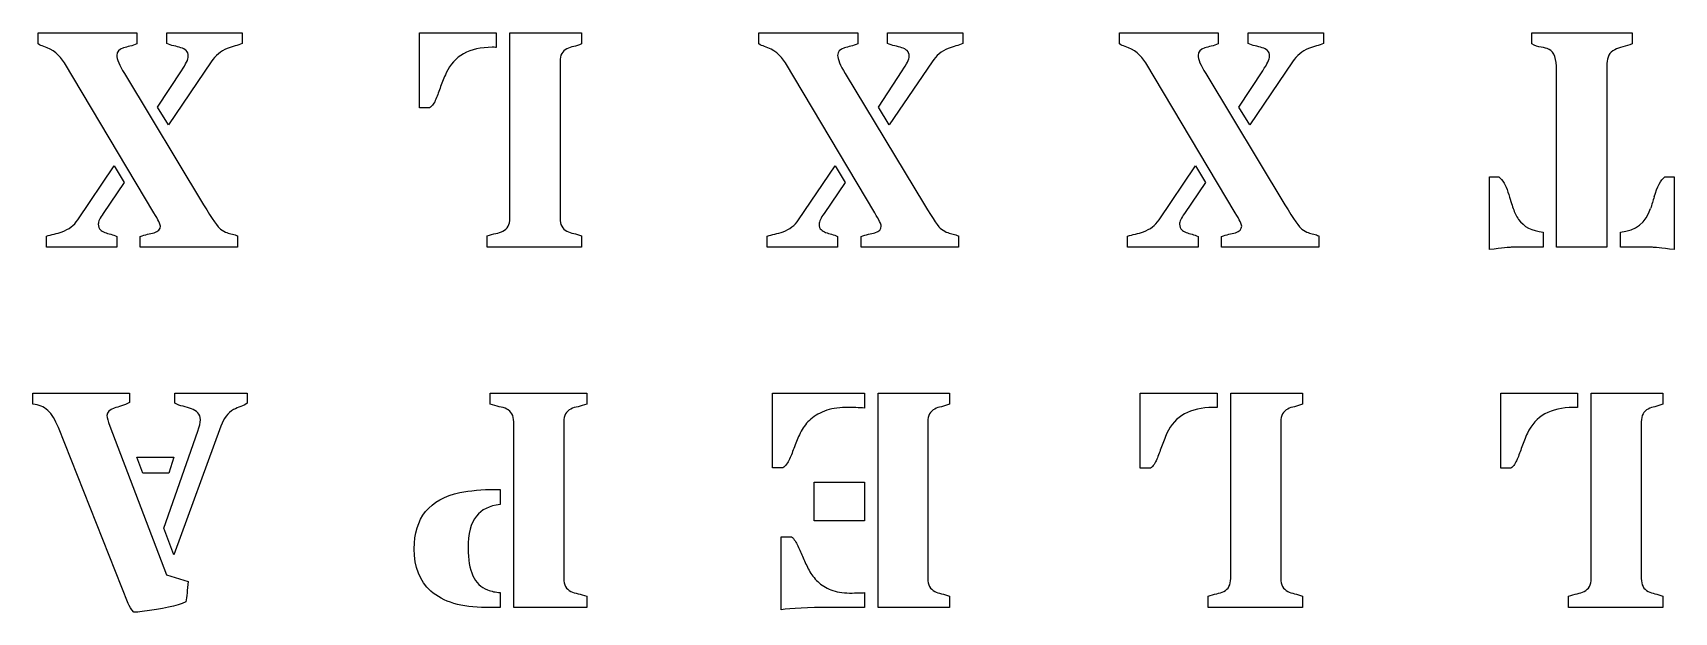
# Model space of a CAD drawing. Header units: millimetres. Extents: x -177 to 23, y -29 to 171.
# Drawn here: x -124.25 to -79.35, y 23.58 to 39.44 of the extents above; entities that cross this region are included whole.
import ezdxf

# ---------------------------------------------------------------- set-up
doc = ezdxf.new("R2010")
doc.units = ezdxf.units.MM
doc.layers.get('0').update_dxf_attribs({"linetype": 'CONTINUOUS'})

msp = doc.modelspace()

# ---------------------------------------------------------------- linework, layer by layer
for p, q in [((-124.111, 39.134), (-124.111, 39.44)), ((-124.111, 39.44), (-121.409, 39.44)), ((-121.409, 39.44), (-121.409, 39.142)), ((-120.591, 39.151), (-120.591, 39.44)), ((-120.591, 39.44), (-118.529, 39.44)), ((-118.529, 39.44), (-118.529, 39.151)), ((-113.679, 37.382), (-113.679, 39.44)), ((-113.679, 39.44), (-111.576, 39.44)), ((-111.576, 39.44), (-111.576, 39.039)), ((-111.204, 34.361), (-111.204, 39.44)), ((-111.204, 39.44), (-109.241, 39.44)), ((-109.241, 39.44), (-109.241, 39.134)), ((-104.391, 39.134), (-104.391, 39.44)), ((-104.391, 39.44), (-101.689, 39.44)), ((-101.689, 39.44), (-101.689, 39.142)), ((-100.871, 39.151), (-100.871, 39.44)), ((-100.871, 39.44), (-98.809, 39.44)), ((-98.809, 39.44), (-98.809, 39.151)), ((-94.531, 39.134), (-94.531, 39.44)), ((-94.531, 39.44), (-91.829, 39.44)), ((-91.829, 39.44), (-91.829, 39.142)), ((-91.011, 39.151), (-91.011, 39.44)), ((-91.011, 39.44), (-88.949, 39.44)), ((-88.949, 39.44), (-88.949, 39.151)), ((-83.246, 39.134), (-83.246, 39.44)), ((-83.246, 39.44), (-80.502, 39.44)), ((-80.502, 39.44), (-80.502, 39.134)), ((-120.942, 34.514), (-123.388, 38.618)), ((-119.376, 38.642), (-120.545, 36.919)), ((-109.832, 38.655), (-109.832, 34.361)), ((-101.222, 34.514), (-103.668, 38.618)), ((-99.656, 38.642), (-100.825, 36.919)), ((-91.362, 34.514), (-93.808, 38.618)), ((-89.796, 38.642), (-90.965, 36.919)), ((-121.748, 38.324), (-119.582, 34.733)), ((-120.843, 37.407), (-120.19, 38.399)), ((-102.028, 38.324), (-99.862, 34.733)), ((-101.123, 37.407), (-100.47, 38.399)), ((-92.168, 38.324), (-90.002, 34.733)), ((-91.263, 37.407), (-90.61, 38.399)), ((-82.568, 33.568), (-82.568, 38.415)), ((-81.192, 38.601), (-81.192, 33.568)), ((-120.545, 36.919), (-120.843, 37.407)), ((-113.398, 37.382), (-113.679, 37.382)), ((-100.825, 36.919), (-101.123, 37.407)), ((-90.965, 36.919), (-91.263, 37.407)), ((-123.025, 34.32), (-122.029, 35.795)), ((-122.029, 35.795), (-121.756, 35.345)), ((-103.305, 34.32), (-102.309, 35.795)), ((-102.309, 35.795), (-102.036, 35.345)), ((-93.445, 34.32), (-92.449, 35.795)), ((-92.449, 35.795), (-92.176, 35.345)), ((-84.407, 33.506), (-84.407, 35.498)), ((-84.407, 35.498), (-84.151, 35.498)), ((-79.609, 35.498), (-79.353, 35.498)), ((-79.353, 35.498), (-79.353, 33.506)), ((-121.756, 35.345), (-122.33, 34.498)), ((-102.036, 35.345), (-102.61, 34.498)), ((-92.176, 35.345), (-92.75, 34.498)), ((-123.884, 33.568), (-123.884, 33.87)), ((-121.958, 33.861), (-121.958, 33.568)), ((-121.314, 33.568), (-121.314, 33.861)), ((-118.653, 33.878), (-118.653, 33.568)), ((-111.824, 33.568), (-111.824, 33.878)), ((-109.241, 33.878), (-109.241, 33.568)), ((-104.164, 33.568), (-104.164, 33.87)), ((-102.238, 33.861), (-102.238, 33.568)), ((-101.594, 33.568), (-101.594, 33.861)), ((-98.933, 33.878), (-98.933, 33.568)), ((-94.304, 33.568), (-94.304, 33.87)), ((-92.378, 33.861), (-92.378, 33.568)), ((-91.734, 33.568), (-91.734, 33.861)), ((-89.073, 33.878), (-89.073, 33.568)), ((-82.936, 33.985), (-82.936, 33.568)), ((-80.824, 33.568), (-80.824, 33.985)), ((-121.958, 33.568), (-123.884, 33.568)), ((-118.653, 33.568), (-121.314, 33.568)), ((-109.241, 33.568), (-111.824, 33.568)), ((-102.238, 33.568), (-104.164, 33.568)), ((-98.933, 33.568), (-101.594, 33.568)), ((-92.378, 33.568), (-94.304, 33.568)), ((-89.073, 33.568), (-91.734, 33.568)), ((-82.936, 33.568), (-83.816, 33.568)), ((-81.192, 33.568), (-82.568, 33.568)), ((-79.944, 33.568), (-80.824, 33.568)), ((-124.254, 29.274), (-124.254, 29.58)), ((-124.254, 29.58), (-121.613, 29.58)), ((-121.613, 29.58), (-121.613, 29.32)), ((-120.365, 29.299), (-120.365, 29.58)), ((-120.365, 29.58), (-118.386, 29.58)), ((-118.386, 29.58), (-118.386, 29.299)), ((-111.745, 29.274), (-111.745, 29.58)), ((-111.745, 29.58), (-109.1, 29.58)), ((-109.1, 29.58), (-109.1, 29.274)), ((-104.021, 27.53), (-104.021, 29.58)), ((-104.021, 29.58), (-101.501, 29.58)), ((-101.501, 29.58), (-101.501, 29.167)), ((-101.133, 23.708), (-101.133, 29.58)), ((-101.133, 29.58), (-99.179, 29.58)), ((-99.179, 29.58), (-99.179, 29.274)), ((-93.959, 27.522), (-93.959, 29.58)), ((-93.959, 29.58), (-91.856, 29.58)), ((-91.856, 29.58), (-91.856, 29.179)), ((-91.484, 24.501), (-91.484, 29.58)), ((-91.484, 29.58), (-89.521, 29.58)), ((-89.521, 29.58), (-89.521, 29.274)), ((-84.099, 27.522), (-84.099, 29.58)), ((-84.099, 29.58), (-81.996, 29.58)), ((-81.996, 29.58), (-81.996, 29.179)), ((-81.624, 24.501), (-81.624, 29.58)), ((-81.624, 29.58), (-79.661, 29.58)), ((-79.661, 29.58), (-79.661, 29.274)), ((-111.1, 23.708), (-111.1, 28.795)), ((-109.729, 28.795), (-109.729, 24.501)), ((-99.769, 28.795), (-99.769, 24.501)), ((-90.112, 28.795), (-90.112, 24.501)), ((-80.252, 28.795), (-80.252, 24.501)), ((-121.642, 23.816), (-123.556, 28.634)), ((-122.146, 28.675), (-120.597, 24.601)), ((-120.667, 25.878), (-119.737, 28.539)), ((-119.109, 28.675), (-120.394, 25.146)), ((-103.74, 27.53), (-104.021, 27.53)), ((-93.678, 27.522), (-93.959, 27.522)), ((-83.818, 27.522), (-84.099, 27.522)), ((-111.605, 26.94), (-111.468, 26.94)), ((-111.468, 26.94), (-111.468, 26.526)), ((-120.394, 25.146), (-120.667, 25.878)), ((-103.786, 23.646), (-103.786, 25.646)), ((-103.786, 25.646), (-103.497, 25.646)), ((-120.597, 24.601), (-120.002, 24.419)), ((-111.468, 24.117), (-111.468, 23.708)), ((-109.1, 24.018), (-109.1, 23.708)), ((-101.501, 24.117), (-101.501, 23.708)), ((-99.179, 24.018), (-99.179, 23.708)), ((-92.104, 23.708), (-92.104, 24.018)), ((-89.521, 24.018), (-89.521, 23.708)), ((-82.244, 23.708), (-82.244, 24.018)), ((-79.661, 24.018), (-79.661, 23.708)), ((-111.468, 23.708), (-111.861, 23.708)), ((-109.1, 23.708), (-111.1, 23.708)), ((-101.501, 23.708), (-102.435, 23.708)), ((-99.179, 23.708), (-101.133, 23.708)), ((-89.521, 23.708), (-92.104, 23.708)), ((-79.661, 23.708), (-82.244, 23.708))]:
    msp.add_line(p, q)
for points in [[(-120.531, 27.382), (-121.246, 27.382), (-121.411, 27.82), (-120.394, 27.82)], [(-101.501, 27.142), (-101.501, 26.084), (-102.877, 26.084), (-102.877, 27.142)]]:
    msp.add_lwpolyline(points, close=True)
msp.add_arc((-57.591, 27.912), 23.392, 162.4843, 163.3103)
for points in [[(-123.954, 39.064), (-124.012, 39.083), (-124.064, 39.107), (-124.111, 39.134)], [(-123.388, 38.618), (-123.515, 38.833), (-123.704, 38.981), (-123.954, 39.064)], [(-104.234, 39.064), (-104.292, 39.083), (-104.344, 39.107), (-104.391, 39.134)], [(-103.668, 38.618), (-103.795, 38.833), (-103.984, 38.981), (-104.234, 39.064)], [(-94.374, 39.064), (-94.432, 39.083), (-94.484, 39.107), (-94.531, 39.134)], [(-93.808, 38.618), (-93.935, 38.833), (-94.124, 38.981), (-94.374, 39.064)], [(-118.938, 39.01), (-119.111, 38.939), (-119.257, 38.816), (-119.376, 38.642)], [(-109.646, 39.002), (-109.77, 38.941), (-109.832, 38.826), (-109.832, 38.655)], [(-99.218, 39.01), (-99.391, 38.939), (-99.537, 38.816), (-99.656, 38.642)], [(-89.358, 39.01), (-89.531, 38.939), (-89.677, 38.816), (-89.796, 38.642)], [(-82.568, 38.415), (-82.568, 38.724), (-82.637, 38.914), (-82.775, 38.985)], [(-80.981, 38.977), (-81.122, 38.9), (-81.192, 38.775), (-81.192, 38.601)], [(-79.899, 34.952), (-79.813, 35.228), (-79.717, 35.41), (-79.609, 35.498)], [(-80.824, 33.985), (-80.397, 34.027), (-80.122, 34.242), (-79.998, 34.63)], [(-123.45, 33.994), (-123.268, 34.06), (-123.126, 34.169), (-123.025, 34.32)], [(-111.394, 34.01), (-111.267, 34.071), (-111.204, 34.188), (-111.204, 34.361)], [(-109.832, 34.361), (-109.832, 34.188), (-109.77, 34.071), (-109.646, 34.01)], [(-103.73, 33.994), (-103.548, 34.06), (-103.406, 34.169), (-103.305, 34.32)], [(-93.87, 33.994), (-93.688, 34.06), (-93.546, 34.169), (-93.445, 34.32)], [(-83.609, 34.333), (-83.469, 34.131), (-83.244, 34.016), (-82.936, 33.985)], [(-83.816, 33.568), (-83.855, 33.568), (-84.051, 33.547), (-84.407, 33.506)], [(-79.353, 33.506), (-79.709, 33.547), (-79.905, 33.568), (-79.944, 33.568)], [(-118.762, 29.125), (-118.916, 29.035), (-119.032, 28.884), (-119.109, 28.675)], [(-111.1, 28.795), (-111.1, 28.966), (-111.164, 29.081), (-111.291, 29.142)], [(-109.539, 29.142), (-109.665, 29.081), (-109.729, 28.966), (-109.729, 28.795)], [(-99.583, 29.142), (-99.707, 29.081), (-99.769, 28.966), (-99.769, 28.795)], [(-89.926, 29.142), (-90.05, 29.081), (-90.112, 28.966), (-90.112, 28.795)], [(-80.066, 29.142), (-80.19, 29.081), (-80.252, 28.966), (-80.252, 28.795)], [(-112.572, 26.853), (-112.293, 26.911), (-111.971, 26.94), (-111.605, 26.94)], [(-111.468, 26.526), (-111.763, 26.493), (-111.981, 26.389), (-112.121, 26.212)], [(-109.729, 24.501), (-109.729, 24.328), (-109.665, 24.211), (-109.539, 24.15)], [(-99.769, 24.501), (-99.769, 24.328), (-99.707, 24.211), (-99.583, 24.15)], [(-91.674, 24.15), (-91.547, 24.211), (-91.484, 24.328), (-91.484, 24.501)], [(-90.112, 24.501), (-90.112, 24.328), (-90.05, 24.211), (-89.926, 24.15)], [(-81.814, 24.15), (-81.687, 24.211), (-81.624, 24.328), (-81.624, 24.501)], [(-80.252, 24.501), (-80.252, 24.328), (-80.19, 24.211), (-80.066, 24.15)], [(-121.494, 23.58), (-121.562, 23.663), (-121.612, 23.741), (-121.642, 23.816)], [(-120.068, 23.861), (-120.308, 23.754), (-120.706, 23.665), (-121.262, 23.597)], [(-111.861, 23.708), (-112.527, 23.708), (-113.029, 23.858), (-113.365, 24.159)], [(-111.815, 24.192), (-111.708, 24.15), (-111.592, 24.125), (-111.468, 24.117)], [(-121.262, 23.597), (-121.35, 23.586), (-121.427, 23.58), (-121.494, 23.58)], [(-102.435, 23.708), (-103.055, 23.708), (-103.505, 23.687), (-103.786, 23.646)]]:
    msp.add_open_spline(points, degree=3)
for points, knots in [([(-121.409, 39.142), (-121.469, 39.112), (-121.532, 39.089), (-121.597, 39.074), (-121.662, 39.059), (-121.72, 39.043), (-121.772, 39.027)], [0, 0, 0, 0, 1, 1, 1, 2, 2, 2, 2]), ([(-120.19, 38.399), (-120.063, 38.589), (-120, 38.72), (-120, 38.793), (-120, 38.866), (-120.019, 38.919), (-120.058, 38.952), (-120.096, 38.985), (-120.145, 39.012), (-120.204, 39.031), (-120.264, 39.05), (-120.328, 39.067), (-120.396, 39.083), (-120.465, 39.098), (-120.53, 39.12), (-120.591, 39.151)], [0, 0, 0, 0, 1, 1, 1, 2, 2, 2, 3, 3, 3, 4, 4, 4, 5, 5, 5, 5]), ([(-118.529, 39.151), (-118.587, 39.123), (-118.651, 39.1), (-118.791, 39.065), (-118.863, 39.041), (-118.938, 39.01)], [0, 0, 0, 0, 1, 1, 2, 2, 2, 2]), ([(-109.241, 39.134), (-109.315, 39.104), (-109.388, 39.081), (-109.528, 39.051), (-109.591, 39.03), (-109.646, 39.002)], [0, 0, 0, 0, 1, 1, 2, 2, 2, 2]), ([(-101.689, 39.142), (-101.749, 39.112), (-101.812, 39.089), (-101.877, 39.074), (-101.942, 39.059), (-102, 39.043), (-102.052, 39.027)], [0, 0, 0, 0, 1, 1, 1, 2, 2, 2, 2]), ([(-100.47, 38.399), (-100.343, 38.589), (-100.28, 38.72), (-100.28, 38.793), (-100.28, 38.866), (-100.299, 38.919), (-100.338, 38.952), (-100.376, 38.985), (-100.425, 39.012), (-100.484, 39.031), (-100.544, 39.05), (-100.608, 39.067), (-100.676, 39.083), (-100.745, 39.098), (-100.81, 39.12), (-100.871, 39.151)], [0, 0, 0, 0, 1, 1, 1, 2, 2, 2, 3, 3, 3, 4, 4, 4, 5, 5, 5, 5]), ([(-98.809, 39.151), (-98.867, 39.123), (-98.931, 39.1), (-99.071, 39.065), (-99.143, 39.041), (-99.218, 39.01)], [0, 0, 0, 0, 1, 1, 2, 2, 2, 2]), ([(-91.829, 39.142), (-91.889, 39.112), (-91.952, 39.089), (-92.017, 39.074), (-92.082, 39.059), (-92.14, 39.043), (-92.192, 39.027)], [0, 0, 0, 0, 1, 1, 1, 2, 2, 2, 2]), ([(-90.61, 38.399), (-90.483, 38.589), (-90.42, 38.72), (-90.42, 38.793), (-90.42, 38.866), (-90.439, 38.919), (-90.478, 38.952), (-90.516, 38.985), (-90.565, 39.012), (-90.624, 39.031), (-90.684, 39.05), (-90.748, 39.067), (-90.816, 39.083), (-90.885, 39.098), (-90.95, 39.12), (-91.011, 39.151)], [0, 0, 0, 0, 1, 1, 1, 2, 2, 2, 3, 3, 3, 4, 4, 4, 5, 5, 5, 5]), ([(-88.949, 39.151), (-89.007, 39.123), (-89.071, 39.1), (-89.211, 39.065), (-89.283, 39.041), (-89.358, 39.01)], [0, 0, 0, 0, 1, 1, 2, 2, 2, 2]), ([(-82.775, 38.985), (-82.838, 39.016), (-82.91, 39.036), (-82.992, 39.047), (-83.073, 39.058), (-83.158, 39.087), (-83.246, 39.134)], [0, 0, 0, 0, 1, 1, 1, 2, 2, 2, 2]), ([(-80.502, 39.134), (-80.59, 39.104), (-80.675, 39.078), (-80.758, 39.058), (-80.841, 39.037), (-80.915, 39.01), (-80.981, 38.977)], [0, 0, 0, 0, 1, 1, 1, 2, 2, 2, 2]), ([(-121.772, 39.027), (-121.896, 38.985), (-121.958, 38.917), (-121.958, 38.82), (-121.958, 38.721), (-121.888, 38.556), (-121.748, 38.324)], [0, 0, 0, 0, 1, 1, 1, 2, 2, 2, 2]), ([(-111.576, 39.039), (-111.592, 39.042), (-111.61, 39.043), (-111.649, 39.043), (-111.668, 39.043), (-111.687, 39.043), (-112.31, 39.043), (-112.73, 38.809), (-112.948, 38.341)], [0, 0, 0, 0, 1, 1, 2, 2, 2, 3, 3, 3, 3]), ([(-102.052, 39.027), (-102.176, 38.985), (-102.238, 38.917), (-102.238, 38.82), (-102.238, 38.721), (-102.168, 38.556), (-102.028, 38.324)], [0, 0, 0, 0, 1, 1, 1, 2, 2, 2, 2]), ([(-92.192, 39.027), (-92.316, 38.985), (-92.378, 38.917), (-92.378, 38.82), (-92.378, 38.721), (-92.308, 38.556), (-92.168, 38.324)], [0, 0, 0, 0, 1, 1, 1, 2, 2, 2, 2]), ([(-112.948, 38.341), (-113.005, 38.214), (-113.056, 38.089), (-113.141, 37.844), (-113.184, 37.731), (-113.269, 37.521), (-113.326, 37.44), (-113.398, 37.382)], [3, 3, 3, 3, 4, 4, 5, 5, 6, 6, 6, 6]), ([(-84.151, 35.498), (-84.043, 35.41), (-83.96, 35.271), (-83.841, 34.89), (-83.794, 34.741), (-83.722, 34.523), (-83.673, 34.423), (-83.609, 34.333)], [0, 0, 0, 0, 1, 1, 2, 2, 3, 3, 3, 3]), ([(-119.582, 34.733), (-119.34, 34.331), (-119.186, 34.108), (-119.12, 34.064), (-119.053, 34.02), (-118.996, 33.989), (-118.946, 33.971), (-118.896, 33.953), (-118.846, 33.939), (-118.795, 33.928), (-118.744, 33.917), (-118.697, 33.9), (-118.653, 33.878)], [0, 0, 0, 0, 1, 1, 1, 2, 2, 2, 3, 3, 3, 4, 4, 4, 4]), ([(-99.862, 34.733), (-99.62, 34.331), (-99.466, 34.108), (-99.4, 34.064), (-99.333, 34.02), (-99.276, 33.989), (-99.226, 33.971), (-99.176, 33.953), (-99.126, 33.939), (-99.075, 33.928), (-99.024, 33.917), (-98.977, 33.9), (-98.933, 33.878)], [0, 0, 0, 0, 1, 1, 1, 2, 2, 2, 3, 3, 3, 4, 4, 4, 4]), ([(-90.002, 34.733), (-89.76, 34.331), (-89.606, 34.108), (-89.54, 34.064), (-89.473, 34.02), (-89.416, 33.989), (-89.366, 33.971), (-89.316, 33.953), (-89.266, 33.939), (-89.215, 33.928), (-89.164, 33.917), (-89.117, 33.9), (-89.073, 33.878)], [0, 0, 0, 0, 1, 1, 1, 2, 2, 2, 3, 3, 3, 4, 4, 4, 4]), ([(-122.33, 34.498), (-122.418, 34.371), (-122.463, 34.273), (-122.463, 34.202), (-122.463, 34.132), (-122.445, 34.082), (-122.411, 34.052), (-122.376, 34.021), (-122.334, 33.996), (-122.285, 33.977), (-122.235, 33.958), (-122.181, 33.941), (-122.122, 33.926), (-122.062, 33.91), (-122.008, 33.889), (-121.958, 33.861)], [0, 0, 0, 0, 1, 1, 1, 2, 2, 2, 3, 3, 3, 4, 4, 4, 5, 5, 5, 5]), ([(-120.938, 33.969), (-120.822, 34.005), (-120.764, 34.065), (-120.764, 34.151), (-120.764, 34.195), (-120.823, 34.316), (-120.942, 34.514)], [2, 2, 2, 2, 3, 3, 3, 4, 4, 4, 4]), ([(-102.61, 34.498), (-102.698, 34.371), (-102.743, 34.273), (-102.743, 34.202), (-102.743, 34.132), (-102.725, 34.082), (-102.691, 34.052), (-102.656, 34.021), (-102.614, 33.996), (-102.565, 33.977), (-102.515, 33.958), (-102.461, 33.941), (-102.402, 33.926), (-102.342, 33.91), (-102.288, 33.889), (-102.238, 33.861)], [0, 0, 0, 0, 1, 1, 1, 2, 2, 2, 3, 3, 3, 4, 4, 4, 5, 5, 5, 5]), ([(-101.218, 33.969), (-101.102, 34.005), (-101.044, 34.065), (-101.044, 34.151), (-101.044, 34.195), (-101.103, 34.316), (-101.222, 34.514)], [2, 2, 2, 2, 3, 3, 3, 4, 4, 4, 4]), ([(-92.75, 34.498), (-92.838, 34.371), (-92.883, 34.273), (-92.883, 34.202), (-92.883, 34.132), (-92.865, 34.082), (-92.831, 34.052), (-92.796, 34.021), (-92.754, 33.996), (-92.705, 33.977), (-92.655, 33.958), (-92.601, 33.941), (-92.542, 33.926), (-92.482, 33.91), (-92.428, 33.889), (-92.378, 33.861)], [0, 0, 0, 0, 1, 1, 1, 2, 2, 2, 3, 3, 3, 4, 4, 4, 5, 5, 5, 5]), ([(-91.358, 33.969), (-91.242, 34.005), (-91.184, 34.065), (-91.184, 34.151), (-91.184, 34.195), (-91.243, 34.316), (-91.362, 34.514)], [2, 2, 2, 2, 3, 3, 3, 4, 4, 4, 4]), ([(-123.884, 33.87), (-123.818, 33.895), (-123.748, 33.915), (-123.599, 33.945), (-123.525, 33.966), (-123.45, 33.994)], [0, 0, 0, 0, 1, 1, 2, 2, 2, 2]), ([(-121.314, 33.861), (-121.248, 33.889), (-121.182, 33.91), (-121.049, 33.937), (-120.99, 33.952), (-120.938, 33.969)], [0, 0, 0, 0, 1, 1, 2, 2, 2, 2]), ([(-111.824, 33.878), (-111.741, 33.908), (-111.662, 33.931), (-111.588, 33.946), (-111.514, 33.961), (-111.449, 33.983), (-111.394, 34.01)], [0, 0, 0, 0, 1, 1, 1, 2, 2, 2, 2]), ([(-109.646, 34.01), (-109.591, 33.983), (-109.528, 33.961), (-109.388, 33.931), (-109.315, 33.908), (-109.241, 33.878)], [1, 1, 1, 1, 2, 2, 3, 3, 3, 3]), ([(-104.164, 33.87), (-104.098, 33.895), (-104.028, 33.915), (-103.879, 33.945), (-103.805, 33.966), (-103.73, 33.994)], [0, 0, 0, 0, 1, 1, 2, 2, 2, 2]), ([(-101.594, 33.861), (-101.528, 33.889), (-101.462, 33.91), (-101.329, 33.937), (-101.27, 33.952), (-101.218, 33.969)], [0, 0, 0, 0, 1, 1, 2, 2, 2, 2]), ([(-94.304, 33.87), (-94.238, 33.895), (-94.168, 33.915), (-94.019, 33.945), (-93.945, 33.966), (-93.87, 33.994)], [0, 0, 0, 0, 1, 1, 2, 2, 2, 2]), ([(-91.734, 33.861), (-91.668, 33.889), (-91.602, 33.91), (-91.469, 33.937), (-91.41, 33.952), (-91.358, 33.969)], [0, 0, 0, 0, 1, 1, 2, 2, 2, 2]), ([(-123.556, 28.634), (-123.638, 28.846), (-123.734, 29.002), (-123.843, 29.103), (-123.952, 29.203), (-124.089, 29.26), (-124.254, 29.274)], [0, 0, 0, 0, 1, 1, 1, 2, 2, 2, 2]), ([(-121.613, 29.32), (-121.682, 29.278), (-121.753, 29.247), (-121.826, 29.227), (-121.899, 29.206), (-121.966, 29.186), (-122.027, 29.167)], [0, 0, 0, 0, 1, 1, 1, 2, 2, 2, 2]), ([(-119.737, 28.539), (-119.693, 28.663), (-119.671, 28.766), (-119.671, 28.849), (-119.671, 28.931), (-119.695, 28.995), (-119.741, 29.041), (-119.788, 29.086), (-119.847, 29.122), (-119.917, 29.148), (-119.987, 29.174), (-120.062, 29.197), (-120.142, 29.216), (-120.222, 29.236), (-120.297, 29.263), (-120.365, 29.299)], [0, 0, 0, 0, 1, 1, 1, 2, 2, 2, 3, 3, 3, 4, 4, 4, 5, 5, 5, 5]), ([(-118.386, 29.299), (-118.441, 29.263), (-118.501, 29.234), (-118.566, 29.212), (-118.631, 29.19), (-118.696, 29.161), (-118.762, 29.125)], [0, 0, 0, 0, 1, 1, 1, 2, 2, 2, 2]), ([(-111.291, 29.142), (-111.348, 29.17), (-111.417, 29.191), (-111.574, 29.221), (-111.657, 29.244), (-111.745, 29.274)], [1, 1, 1, 1, 2, 2, 3, 3, 3, 3]), ([(-109.1, 29.274), (-109.183, 29.244), (-109.262, 29.221), (-109.414, 29.191), (-109.481, 29.17), (-109.539, 29.142)], [0, 0, 0, 0, 1, 1, 2, 2, 2, 2]), ([(-99.179, 29.274), (-99.253, 29.244), (-99.325, 29.221), (-99.466, 29.191), (-99.528, 29.17), (-99.583, 29.142)], [0, 0, 0, 0, 1, 1, 2, 2, 2, 2]), ([(-89.521, 29.274), (-89.595, 29.244), (-89.668, 29.221), (-89.808, 29.191), (-89.871, 29.17), (-89.926, 29.142)], [0, 0, 0, 0, 1, 1, 2, 2, 2, 2]), ([(-79.661, 29.274), (-79.735, 29.244), (-79.808, 29.221), (-79.948, 29.191), (-80.011, 29.17), (-80.066, 29.142)], [0, 0, 0, 0, 1, 1, 2, 2, 2, 2]), ([(-122.027, 29.167), (-122.159, 29.128), (-122.225, 29.059), (-122.225, 28.96), (-122.225, 28.905), (-122.199, 28.81), (-122.146, 28.675)], [0, 0, 0, 0, 1, 1, 1, 2, 2, 2, 2]), ([(-101.501, 29.167), (-101.639, 29.178), (-101.813, 29.183), (-102.026, 29.183), (-102.238, 29.183), (-102.429, 29.15), (-102.598, 29.084), (-102.767, 29.018), (-102.905, 28.933), (-103.011, 28.83), (-103.117, 28.727), (-103.201, 28.612), (-103.261, 28.485), (-103.322, 28.358), (-103.374, 28.234), (-103.418, 28.111), (-103.462, 27.988), (-103.507, 27.875), (-103.552, 27.772), (-103.598, 27.669), (-103.661, 27.588), (-103.74, 27.53)], [0, 0, 0, 0, 1, 1, 1, 2, 2, 2, 3, 3, 3, 4, 4, 4, 5, 5, 5, 6, 6, 6, 7, 7, 7, 7]), ([(-91.856, 29.179), (-91.872, 29.182), (-91.89, 29.183), (-91.929, 29.183), (-91.948, 29.183), (-91.967, 29.183), (-92.59, 29.183), (-93.01, 28.949), (-93.228, 28.481)], [0, 0, 0, 0, 1, 1, 2, 2, 2, 3, 3, 3, 3]), ([(-81.996, 29.179), (-82.012, 29.182), (-82.03, 29.183), (-82.069, 29.183), (-82.088, 29.183), (-82.107, 29.183), (-82.73, 29.183), (-83.15, 28.949), (-83.368, 28.481)], [0, 0, 0, 0, 1, 1, 2, 2, 2, 3, 3, 3, 3]), ([(-93.228, 28.481), (-93.285, 28.354), (-93.336, 28.229), (-93.421, 27.984), (-93.464, 27.871), (-93.549, 27.661), (-93.606, 27.58), (-93.678, 27.522)], [3, 3, 3, 3, 4, 4, 5, 5, 6, 6, 6, 6]), ([(-83.368, 28.481), (-83.425, 28.354), (-83.476, 28.229), (-83.561, 27.984), (-83.604, 27.871), (-83.689, 27.661), (-83.746, 27.58), (-83.818, 27.522)], [3, 3, 3, 3, 4, 4, 5, 5, 6, 6, 6, 6]), ([(-113.365, 24.159), (-113.668, 24.428), (-113.82, 24.814), (-113.82, 25.316), (-113.82, 26.161), (-113.404, 26.674), (-112.572, 26.853)], [1, 1, 1, 1, 2, 2, 2, 3, 3, 3, 3]), ([(-112.121, 26.212), (-112.273, 26.022), (-112.348, 25.729), (-112.348, 25.332), (-112.348, 24.709), (-112.171, 24.329), (-111.815, 24.192)], [1, 1, 1, 1, 2, 2, 2, 3, 3, 3, 3]), ([(-103.497, 25.646), (-103.428, 25.58), (-103.37, 25.496), (-103.323, 25.394), (-103.276, 25.292), (-103.229, 25.184), (-103.181, 25.07), (-103.132, 24.955), (-103.078, 24.841), (-103.017, 24.727), (-102.957, 24.612), (-102.878, 24.509), (-102.782, 24.417), (-102.685, 24.324), (-102.565, 24.249), (-102.42, 24.192), (-102.276, 24.134), (-102.107, 24.105), (-101.914, 24.105), (-101.721, 24.105), (-101.583, 24.109), (-101.501, 24.117)], [0, 0, 0, 0, 1, 1, 1, 2, 2, 2, 3, 3, 3, 4, 4, 4, 5, 5, 5, 6, 6, 6, 7, 7, 7, 7]), ([(-120.002, 24.419), (-120.018, 24.303), (-120.029, 24.199), (-120.035, 24.107), (-120.04, 24.015), (-120.051, 23.933), (-120.068, 23.861)], [0, 0, 0, 0, 1, 1, 1, 2, 2, 2, 2]), ([(-109.539, 24.15), (-109.481, 24.123), (-109.414, 24.101), (-109.262, 24.071), (-109.183, 24.048), (-109.1, 24.018)], [1, 1, 1, 1, 2, 2, 3, 3, 3, 3]), ([(-99.583, 24.15), (-99.528, 24.123), (-99.466, 24.101), (-99.325, 24.071), (-99.253, 24.048), (-99.179, 24.018)], [1, 1, 1, 1, 2, 2, 3, 3, 3, 3]), ([(-92.104, 24.018), (-92.021, 24.048), (-91.942, 24.071), (-91.868, 24.086), (-91.794, 24.101), (-91.729, 24.123), (-91.674, 24.15)], [0, 0, 0, 0, 1, 1, 1, 2, 2, 2, 2]), ([(-89.926, 24.15), (-89.871, 24.123), (-89.808, 24.101), (-89.668, 24.071), (-89.595, 24.048), (-89.521, 24.018)], [1, 1, 1, 1, 2, 2, 3, 3, 3, 3]), ([(-82.244, 24.018), (-82.161, 24.048), (-82.082, 24.071), (-82.008, 24.086), (-81.934, 24.101), (-81.869, 24.123), (-81.814, 24.15)], [0, 0, 0, 0, 1, 1, 1, 2, 2, 2, 2]), ([(-80.066, 24.15), (-80.011, 24.123), (-79.948, 24.101), (-79.808, 24.071), (-79.735, 24.048), (-79.661, 24.018)], [1, 1, 1, 1, 2, 2, 3, 3, 3, 3])]:
    msp.add_open_spline(points, degree=3, knots=knots)

doc.saveas('drawing.dxf')
